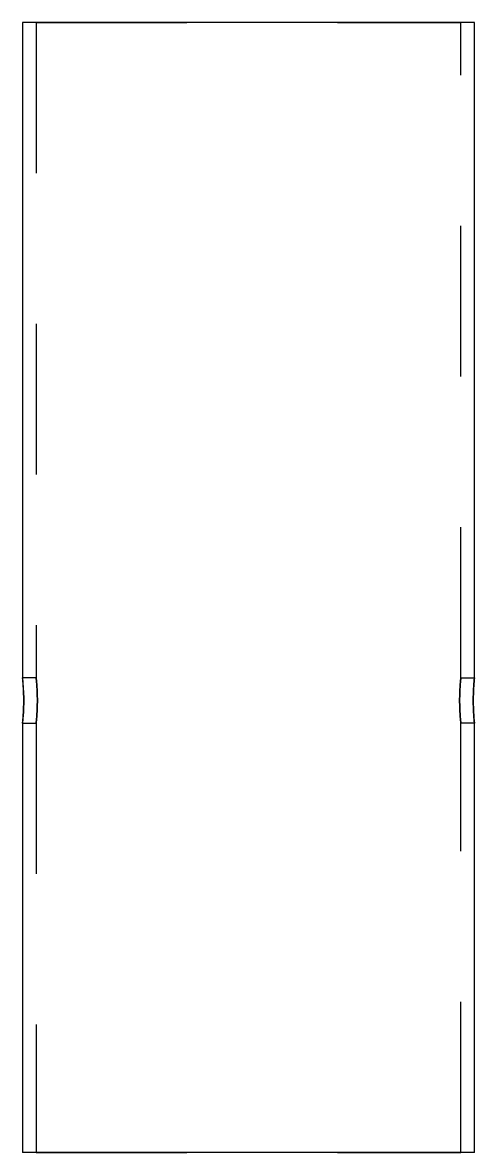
# Model space of a CAD drawing. Extents: x 0 to 0.75, y 0 to 1.2.
# Drawn here: x 0 to 0.3, y 0.45 to 1.2 of the extents above; entities that cross this region are included whole.
import ezdxf

# ---------------------------------------------------------------- set-up
doc = ezdxf.new("R2010")
doc.units = 0
doc.linetypes.add('HIDDEN', pattern=[0.037501, 0.025013, -0.012488])
doc.layers.add('FRONT', color=7, linetype='CONTINUOUS')
doc.layers.add('FRONT_HID', color=7, linetype='HIDDEN')

msp = doc.modelspace()

# ---------------------------------------------------------------- linework, layer by layer
at = {"layer": 'FRONT'}
for p, q in [((0.3, 1.199907), (0, 1.199907)), ((0, 1.199907), (0, 0.764907)), ((0.3, 0.764907), (0.3, 1.199907)), ((0, 0.764907), (0.000665, 0.755)), ((0.000047, 0.764432), (0, 0.764907)), ((0.000092, 0.763957), (0.000047, 0.764432)), ((0.000136, 0.763482), (0.000092, 0.763957)), ((0.000178, 0.763007), (0.000136, 0.763482)), ((0.000219, 0.762532), (0.000178, 0.763007)), ((0.000258, 0.762057), (0.000219, 0.762532)), ((0.000296, 0.761581), (0.000258, 0.762057)), ((0.000332, 0.761105), (0.000296, 0.761581)), ((0.000367, 0.76063), (0.000332, 0.761105)), ((0.000401, 0.760154), (0.000367, 0.76063)), ((0.000432, 0.759678), (0.000401, 0.760154)), ((0.000463, 0.759202), (0.000432, 0.759678)), ((0.000492, 0.758726), (0.000463, 0.759202)), ((0.000519, 0.75825), (0.000492, 0.758726)), ((0.000545, 0.757773), (0.000519, 0.75825)), ((0.000569, 0.757297), (0.000545, 0.757773)), ((0.299451, 0.75769), (0.299429, 0.757265)), ((0.299431, 0.757297), (0.299455, 0.757773)), ((0.299474, 0.758116), (0.299451, 0.75769)), ((0.299455, 0.757773), (0.299481, 0.75825)), ((0.299498, 0.758541), (0.299474, 0.758116)), ((0.299481, 0.75825), (0.299508, 0.758726)), ((0.299523, 0.758966), (0.299498, 0.758541)), ((0.299508, 0.758726), (0.299537, 0.759202)), ((0.299549, 0.759391), (0.299523, 0.758966)), ((0.299537, 0.759202), (0.299568, 0.759678)), ((0.299577, 0.759815), (0.299549, 0.759391)), ((0.299568, 0.759678), (0.299599, 0.760154)), ((0.299605, 0.76024), (0.299577, 0.759815)), ((0.299599, 0.760154), (0.299633, 0.76063)), ((0.299635, 0.760665), (0.299605, 0.76024)), ((0.299633, 0.76063), (0.299668, 0.761105)), ((0.299666, 0.76109), (0.299635, 0.760665)), ((0.299699, 0.761514), (0.299666, 0.76109)), ((0.299668, 0.761105), (0.299704, 0.761581)), ((0.299732, 0.761939), (0.299699, 0.761514)), ((0.299704, 0.761581), (0.299742, 0.762057)), ((0.299767, 0.762363), (0.299732, 0.761939)), ((0.299742, 0.762057), (0.299781, 0.762532)), ((0.299803, 0.762787), (0.299767, 0.762363)), ((0.299781, 0.762532), (0.299822, 0.763007)), ((0.29984, 0.763211), (0.299803, 0.762787)), ((0.299822, 0.763007), (0.299864, 0.763482)), ((0.299878, 0.763635), (0.29984, 0.763211)), ((0.299864, 0.763482), (0.299908, 0.763957)), ((0.299918, 0.764059), (0.299878, 0.763635)), ((0.299908, 0.763957), (0.299953, 0.764432)), ((0.299958, 0.764483), (0.299918, 0.764059)), ((0.299953, 0.764432), (0.3, 0.764907)), ((0.3, 0.764907), (0.299958, 0.764483)), ((0.000592, 0.756821), (0.000569, 0.757297)), ((0.000613, 0.756344), (0.000592, 0.756821)), ((0.000633, 0.755867), (0.000613, 0.756344)), ((0.000651, 0.755391), (0.000633, 0.755867)), ((0.000668, 0.754914), (0.000651, 0.755391)), ((0.000683, 0.754437), (0.000668, 0.754914)), ((0.000697, 0.753961), (0.000683, 0.754437)), ((0.000709, 0.753484), (0.000697, 0.753961)), ((0.00072, 0.753007), (0.000709, 0.753484)), ((0.000729, 0.75253), (0.00072, 0.753007)), ((0.000736, 0.752053), (0.000729, 0.75253)), ((0.000743, 0.751576), (0.000736, 0.752053)), ((0.000747, 0.751099), (0.000743, 0.751576)), ((0.00075, 0.750622), (0.000747, 0.751099)), ((0.000752, 0.750145), (0.00075, 0.750622)), ((0.000752, 0.749668), (0.000752, 0.750145)), ((0.299248, 0.750145), (0.29925, 0.750622)), ((0.299249, 0.750456), (0.299248, 0.75003)), ((0.299248, 0.749668), (0.299248, 0.750145)), ((0.299248, 0.75003), (0.299248, 0.749604)), ((0.299251, 0.750882), (0.299249, 0.750456)), ((0.29925, 0.750622), (0.299253, 0.751099)), ((0.299255, 0.751307), (0.299251, 0.750882)), ((0.299253, 0.751099), (0.299257, 0.751576)), ((0.299259, 0.751733), (0.299255, 0.751307)), ((0.299257, 0.751576), (0.299264, 0.752053)), ((0.299265, 0.752159), (0.299259, 0.751733)), ((0.299264, 0.752053), (0.299271, 0.75253)), ((0.299272, 0.752585), (0.299265, 0.752159)), ((0.299271, 0.75253), (0.29928, 0.753007)), ((0.29928, 0.75301), (0.299272, 0.752585)), ((0.29928, 0.753007), (0.299291, 0.753484)), ((0.29929, 0.753436), (0.29928, 0.75301)), ((0.299301, 0.753862), (0.29929, 0.753436)), ((0.299291, 0.753484), (0.299303, 0.753961)), ((0.299312, 0.754287), (0.299301, 0.753862)), ((0.299303, 0.753961), (0.299317, 0.754437)), ((0.299325, 0.754713), (0.299312, 0.754287)), ((0.299317, 0.754437), (0.299332, 0.754914)), ((0.29934, 0.755138), (0.299325, 0.754713)), ((0.299332, 0.754914), (0.299349, 0.755391)), ((0.299355, 0.755564), (0.29934, 0.755138)), ((0.299349, 0.755391), (0.299367, 0.755867)), ((0.299372, 0.755989), (0.299355, 0.755564)), ((0.299367, 0.755867), (0.299387, 0.756344)), ((0.29939, 0.756415), (0.299372, 0.755989)), ((0.299387, 0.756344), (0.299408, 0.756821)), ((0.299409, 0.75684), (0.29939, 0.756415)), ((0.299408, 0.756821), (0.299431, 0.757297)), ((0.299429, 0.757265), (0.299409, 0.75684)), ((0.000545, 0.74204), (0.000569, 0.742516)), ((0.000569, 0.742516), (0.000592, 0.742993)), ((0.000592, 0.742993), (0.000613, 0.743469)), ((0.000613, 0.743469), (0.000633, 0.743946)), ((0.000633, 0.743946), (0.000651, 0.744423)), ((0.000651, 0.744423), (0.000668, 0.744899)), ((0.000668, 0.744899), (0.000683, 0.745376)), ((0.000683, 0.745376), (0.000697, 0.745853)), ((0.000697, 0.745853), (0.000709, 0.74633)), ((0.000709, 0.74633), (0.00072, 0.746807)), ((0.00072, 0.746807), (0.000729, 0.747283)), ((0.000729, 0.747283), (0.000736, 0.74776)), ((0.000736, 0.74776), (0.000743, 0.748237)), ((0.000743, 0.748237), (0.000747, 0.748714)), ((0.000747, 0.748714), (0.00075, 0.749191)), ((0.00075, 0.749191), (0.000752, 0.749668)), ((0.29925, 0.749191), (0.299248, 0.749668)), ((0.299248, 0.749604), (0.29925, 0.749179)), ((0.299253, 0.748714), (0.29925, 0.749191)), ((0.29925, 0.749179), (0.299253, 0.748753)), ((0.299253, 0.748753), (0.299256, 0.748327)), ((0.299257, 0.748237), (0.299253, 0.748714)), ((0.299256, 0.748327), (0.299262, 0.747901)), ((0.299264, 0.74776), (0.299257, 0.748237)), ((0.299262, 0.747901), (0.299268, 0.747476)), ((0.299271, 0.747283), (0.299264, 0.74776)), ((0.299268, 0.747476), (0.299275, 0.74705)), ((0.29928, 0.746807), (0.299271, 0.747283)), ((0.299275, 0.74705), (0.299284, 0.746624)), ((0.299291, 0.74633), (0.29928, 0.746807)), ((0.299284, 0.746624), (0.299294, 0.746199)), ((0.299303, 0.745853), (0.299291, 0.74633)), ((0.299294, 0.746199), (0.299305, 0.745773)), ((0.299317, 0.745376), (0.299303, 0.745853)), ((0.299305, 0.745773), (0.299318, 0.745348)), ((0.299332, 0.744899), (0.299317, 0.745376)), ((0.299318, 0.745348), (0.299331, 0.744922)), ((0.299331, 0.744922), (0.299346, 0.744496)), ((0.299349, 0.744423), (0.299332, 0.744899)), ((0.299346, 0.744496), (0.299362, 0.744071)), ((0.299367, 0.743946), (0.299349, 0.744423)), ((0.299362, 0.744071), (0.299379, 0.743646)), ((0.299387, 0.743469), (0.299367, 0.743946)), ((0.299379, 0.743646), (0.299398, 0.74322)), ((0.299408, 0.742993), (0.299387, 0.743469)), ((0.299398, 0.74322), (0.299417, 0.742795)), ((0.299431, 0.742516), (0.299408, 0.742993)), ((0.299417, 0.742795), (0.299438, 0.74237)), ((0.299455, 0.74204), (0.299431, 0.742516)), ((0.000432, 0.740132), (0, 0.734907)), ((0, 0.734907), (0.000047, 0.735381)), ((0.000047, 0.735381), (0.000092, 0.735856)), ((0.000092, 0.735856), (0.000136, 0.736331)), ((0.000136, 0.736331), (0.000178, 0.736806)), ((0.000178, 0.736806), (0.000219, 0.737282)), ((0.000219, 0.737282), (0.000258, 0.737757)), ((0.000258, 0.737757), (0.000296, 0.738232)), ((0.000296, 0.738232), (0.000332, 0.738708)), ((0.000332, 0.738708), (0.000367, 0.739184)), ((0.000367, 0.739184), (0.000401, 0.73966)), ((0.000401, 0.73966), (0.000432, 0.740135)), ((0.000432, 0.740135), (0.000463, 0.740612)), ((0.000463, 0.740612), (0.000492, 0.741088)), ((0.000492, 0.741088), (0.000519, 0.741564)), ((0.000519, 0.741564), (0.000545, 0.74204)), ((0.299438, 0.74237), (0.29946, 0.741944)), ((0.299481, 0.741564), (0.299455, 0.74204)), ((0.29946, 0.741944), (0.299484, 0.741519)), ((0.299508, 0.741088), (0.299481, 0.741564)), ((0.299484, 0.741519), (0.299508, 0.741094)), ((0.299508, 0.741094), (0.299534, 0.740669)), ((0.299537, 0.740612), (0.299508, 0.741088)), ((0.299534, 0.740669), (0.299561, 0.740244)), ((0.299568, 0.740135), (0.299537, 0.740612)), ((0.299561, 0.740244), (0.299589, 0.73982)), ((0.299599, 0.73966), (0.299568, 0.740135)), ((0.299589, 0.73982), (0.299618, 0.739395)), ((0.299633, 0.739184), (0.299599, 0.73966)), ((0.299618, 0.739395), (0.299648, 0.73897)), ((0.299668, 0.738708), (0.299633, 0.739184)), ((0.299648, 0.73897), (0.29968, 0.738546)), ((0.299704, 0.738232), (0.299668, 0.738708)), ((0.29968, 0.738546), (0.299713, 0.738121)), ((0.299742, 0.737757), (0.299704, 0.738232)), ((0.299781, 0.737282), (0.299742, 0.737757)), ((0.299822, 0.736806), (0.299781, 0.737282)), ((0.299864, 0.736331), (0.299822, 0.736806)), ((0.299908, 0.735856), (0.299864, 0.736331)), ((0.299953, 0.735381), (0.299908, 0.735856)), ((0.3, 0.734907), (0.299953, 0.735381)), ((0, 0.734907), (0, 0.449907)), ((0.3, 0.449907), (0.3, 0.734907)), ((0.3, 0.449907), (0, 0.449907))]:
    msp.add_line(p, q, dxfattribs=at)
at = {"layer": 'FRONT_HID', "linetype": 'HIDDEN'}
for p, q in [((0.291, 1.199907), (0.009, 1.199907)), ((0.009, 1.199907), (0.291, 1.199907)), ((0.009, 1.199907), (0.009, 0.764907)), ((0.291, 0.764907), (0.291, 1.199907)), ((0.009, 0.764907), (0, 0.764907)), ((0.009, 0.764907), (0.00905, 0.764432)), ((0.00905, 0.764432), (0.009, 0.764907)), ((0.00905, 0.764432), (0.009098, 0.763958)), ((0.009098, 0.763958), (0.00905, 0.764432)), ((0.009098, 0.763958), (0.009144, 0.763483)), ((0.009144, 0.763483), (0.009098, 0.763958)), ((0.009144, 0.763483), (0.009189, 0.763008)), ((0.009189, 0.763008), (0.009144, 0.763483)), ((0.009189, 0.763008), (0.009233, 0.762533)), ((0.009233, 0.762533), (0.009189, 0.763008)), ((0.009233, 0.762533), (0.009275, 0.762057)), ((0.009275, 0.762057), (0.009233, 0.762533)), ((0.009275, 0.762057), (0.009315, 0.761582)), ((0.009315, 0.761582), (0.009275, 0.762057)), ((0.009315, 0.761582), (0.009354, 0.761107)), ((0.009354, 0.761107), (0.009315, 0.761582)), ((0.009354, 0.761107), (0.009391, 0.760631)), ((0.009391, 0.760631), (0.009354, 0.761107)), ((0.009391, 0.760631), (0.009426, 0.760155)), ((0.009426, 0.760155), (0.009391, 0.760631)), ((0.009426, 0.760155), (0.00946, 0.759679)), ((0.00946, 0.759679), (0.009426, 0.760155)), ((0.00946, 0.759679), (0.009492, 0.759203)), ((0.009492, 0.759203), (0.00946, 0.759679)), ((0.009492, 0.759203), (0.009523, 0.758727)), ((0.009523, 0.758727), (0.009492, 0.759203)), ((0.009523, 0.758727), (0.009552, 0.758251)), ((0.009552, 0.758251), (0.009523, 0.758727)), ((0.009552, 0.758251), (0.00958, 0.757775)), ((0.00958, 0.757775), (0.009552, 0.758251)), ((0.00958, 0.757775), (0.009605, 0.757298)), ((0.009605, 0.757298), (0.00958, 0.757775)), ((0.290395, 0.757298), (0.29042, 0.757775)), ((0.29042, 0.757775), (0.290395, 0.757298)), ((0.29042, 0.757775), (0.290448, 0.758251)), ((0.290448, 0.758251), (0.29042, 0.757775)), ((0.290448, 0.758251), (0.290477, 0.758727)), ((0.290477, 0.758727), (0.290448, 0.758251)), ((0.290477, 0.758727), (0.290508, 0.759203)), ((0.290508, 0.759203), (0.290477, 0.758727)), ((0.290508, 0.759203), (0.29054, 0.759679)), ((0.29054, 0.759679), (0.290508, 0.759203)), ((0.29054, 0.759679), (0.290574, 0.760155)), ((0.290574, 0.760155), (0.29054, 0.759679)), ((0.290574, 0.760155), (0.290609, 0.760631)), ((0.290609, 0.760631), (0.290574, 0.760155)), ((0.290609, 0.760631), (0.290646, 0.761107)), ((0.290646, 0.761107), (0.290609, 0.760631)), ((0.290646, 0.761107), (0.290685, 0.761582)), ((0.290685, 0.761582), (0.290646, 0.761107)), ((0.290685, 0.761582), (0.290725, 0.762057)), ((0.290725, 0.762057), (0.290685, 0.761582)), ((0.290725, 0.762057), (0.290767, 0.762533)), ((0.290767, 0.762533), (0.290725, 0.762057)), ((0.290767, 0.762533), (0.290811, 0.763008)), ((0.290811, 0.763008), (0.290767, 0.762533)), ((0.290811, 0.763008), (0.290856, 0.763483)), ((0.290856, 0.763483), (0.290811, 0.763008)), ((0.290856, 0.763483), (0.290902, 0.763958)), ((0.290902, 0.763958), (0.290856, 0.763483)), ((0.290902, 0.763958), (0.29095, 0.764432)), ((0.29095, 0.764432), (0.290902, 0.763958)), ((0.29095, 0.764432), (0.291, 0.764907)), ((0.291, 0.764907), (0.29095, 0.764432)), ((0.291, 0.764907), (0.3, 0.764907)), ((0.000665, 0.755), (0.000673, 0.754764)), ((0.000673, 0.754764), (0.00068, 0.754528)), ((0.00068, 0.754528), (0.000687, 0.754292)), ((0.000687, 0.754292), (0.000694, 0.754056)), ((0.000694, 0.754056), (0.000701, 0.75382)), ((0.000701, 0.75382), (0.000707, 0.753584)), ((0.000707, 0.753584), (0.000712, 0.753348)), ((0.000712, 0.753348), (0.000717, 0.753112)), ((0.000717, 0.753112), (0.000722, 0.752876)), ((0.000722, 0.752876), (0.000727, 0.75264)), ((0.000727, 0.75264), (0.000731, 0.752404)), ((0.000731, 0.752404), (0.000735, 0.752168)), ((0.000735, 0.752168), (0.000738, 0.751932)), ((0.000738, 0.751932), (0.000741, 0.751695)), ((0.000741, 0.751695), (0.000744, 0.751459)), ((0.000744, 0.751459), (0.000746, 0.751223)), ((0.000746, 0.751223), (0.000748, 0.750987)), ((0.000748, 0.750987), (0.00075, 0.750751)), ((0.00075, 0.750751), (0.000751, 0.750515)), ((0.000751, 0.750515), (0.000751, 0.750279)), ((0.000751, 0.750279), (0.000752, 0.750043)), ((0.000752, 0.750043), (0.000752, 0.749806)), ((0.009605, 0.757298), (0.00963, 0.756822)), ((0.00963, 0.756822), (0.009605, 0.757298)), ((0.00963, 0.756822), (0.009652, 0.756345)), ((0.009652, 0.756345), (0.00963, 0.756822)), ((0.009652, 0.756345), (0.009673, 0.755869)), ((0.009673, 0.755869), (0.009652, 0.756345)), ((0.009673, 0.755869), (0.009693, 0.755392)), ((0.009693, 0.755392), (0.009673, 0.755869)), ((0.009693, 0.755392), (0.009711, 0.754915)), ((0.009711, 0.754915), (0.009693, 0.755392)), ((0.009711, 0.754915), (0.009727, 0.754438)), ((0.009727, 0.754438), (0.009711, 0.754915)), ((0.009727, 0.754438), (0.009742, 0.753961)), ((0.009742, 0.753961), (0.009727, 0.754438)), ((0.009742, 0.753961), (0.009754, 0.753485)), ((0.009754, 0.753485), (0.009742, 0.753961)), ((0.009754, 0.753485), (0.009766, 0.753008)), ((0.009766, 0.753008), (0.009754, 0.753485)), ((0.009766, 0.753008), (0.009776, 0.752531)), ((0.009776, 0.752531), (0.009766, 0.753008)), ((0.009776, 0.752531), (0.009784, 0.752054)), ((0.009784, 0.752054), (0.009776, 0.752531)), ((0.009784, 0.752054), (0.00979, 0.751577)), ((0.00979, 0.751577), (0.009784, 0.752054)), ((0.00979, 0.751577), (0.009795, 0.751099)), ((0.009795, 0.751099), (0.00979, 0.751577)), ((0.009795, 0.751099), (0.009798, 0.750622)), ((0.009798, 0.750622), (0.009795, 0.751099)), ((0.009798, 0.750622), (0.0098, 0.750145)), ((0.0098, 0.750145), (0.009798, 0.750622)), ((0.0098, 0.750145), (0.0098, 0.749668)), ((0.0098, 0.749668), (0.0098, 0.750145)), ((0.2902, 0.750145), (0.290202, 0.750622)), ((0.290202, 0.750622), (0.2902, 0.750145)), ((0.2902, 0.749668), (0.2902, 0.750145)), ((0.2902, 0.750145), (0.2902, 0.749668)), ((0.290202, 0.750622), (0.290205, 0.751099)), ((0.290205, 0.751099), (0.290202, 0.750622)), ((0.290205, 0.751099), (0.29021, 0.751577)), ((0.29021, 0.751577), (0.290205, 0.751099)), ((0.29021, 0.751577), (0.290216, 0.752054)), ((0.290216, 0.752054), (0.29021, 0.751577)), ((0.290216, 0.752054), (0.290224, 0.752531)), ((0.290224, 0.752531), (0.290216, 0.752054)), ((0.290224, 0.752531), (0.290234, 0.753008)), ((0.290234, 0.753008), (0.290224, 0.752531)), ((0.290234, 0.753008), (0.290246, 0.753485)), ((0.290246, 0.753485), (0.290234, 0.753008)), ((0.290246, 0.753485), (0.290258, 0.753961)), ((0.290258, 0.753961), (0.290246, 0.753485)), ((0.290258, 0.753961), (0.290273, 0.754438)), ((0.290273, 0.754438), (0.290258, 0.753961)), ((0.290273, 0.754438), (0.290289, 0.754915)), ((0.290289, 0.754915), (0.290273, 0.754438)), ((0.290289, 0.754915), (0.290307, 0.755392)), ((0.290307, 0.755392), (0.290289, 0.754915)), ((0.290307, 0.755392), (0.290327, 0.755869)), ((0.290327, 0.755869), (0.290307, 0.755392)), ((0.290327, 0.755869), (0.290348, 0.756345)), ((0.290348, 0.756345), (0.290327, 0.755869)), ((0.290348, 0.756345), (0.29037, 0.756822)), ((0.29037, 0.756822), (0.290348, 0.756345)), ((0.29037, 0.756822), (0.290395, 0.757298)), ((0.290395, 0.757298), (0.29037, 0.756822)), ((0.000579, 0.742725), (0.000568, 0.742489)), ((0.00059, 0.742961), (0.000579, 0.742725)), ((0.000601, 0.743197), (0.00059, 0.742961)), ((0.000612, 0.743433), (0.000601, 0.743197)), ((0.000622, 0.743669), (0.000612, 0.743433)), ((0.000631, 0.743905), (0.000622, 0.743669)), ((0.000641, 0.744141), (0.000631, 0.743905)), ((0.000649, 0.744377), (0.000641, 0.744141)), ((0.000658, 0.744613), (0.000649, 0.744377)), ((0.000666, 0.744849), (0.000658, 0.744613)), ((0.000674, 0.745085), (0.000666, 0.744849)), ((0.000681, 0.745321), (0.000674, 0.745085)), ((0.000689, 0.745557), (0.000681, 0.745321)), ((0.000695, 0.745793), (0.000689, 0.745557)), ((0.000702, 0.746029), (0.000695, 0.745793)), ((0.000707, 0.746265), (0.000702, 0.746029)), ((0.000713, 0.746501), (0.000707, 0.746265)), ((0.000718, 0.746737), (0.000713, 0.746501)), ((0.000723, 0.746973), (0.000718, 0.746737)), ((0.000728, 0.747209), (0.000723, 0.746973)), ((0.000732, 0.747445), (0.000728, 0.747209)), ((0.000735, 0.747681), (0.000732, 0.747445)), ((0.000739, 0.747917), (0.000735, 0.747681)), ((0.000742, 0.748154), (0.000739, 0.747917)), ((0.000744, 0.74839), (0.000742, 0.748154)), ((0.000746, 0.748626), (0.000744, 0.74839)), ((0.000748, 0.748862), (0.000746, 0.748626)), ((0.00075, 0.749098), (0.000748, 0.748862)), ((0.000751, 0.749334), (0.00075, 0.749098)), ((0.000752, 0.74957), (0.000751, 0.749334)), ((0.000752, 0.749806), (0.000752, 0.74957)), ((0.009605, 0.742515), (0.00958, 0.742039)), ((0.00958, 0.742039), (0.009605, 0.742515)), ((0.00963, 0.742992), (0.009605, 0.742515)), ((0.009605, 0.742515), (0.00963, 0.742992)), ((0.009652, 0.743468), (0.00963, 0.742992)), ((0.00963, 0.742992), (0.009652, 0.743468)), ((0.009673, 0.743945), (0.009652, 0.743468)), ((0.009652, 0.743468), (0.009673, 0.743945)), ((0.009693, 0.744422), (0.009673, 0.743945)), ((0.009673, 0.743945), (0.009693, 0.744422)), ((0.009711, 0.744898), (0.009693, 0.744422)), ((0.009693, 0.744422), (0.009711, 0.744898)), ((0.009727, 0.745375), (0.009711, 0.744898)), ((0.009711, 0.744898), (0.009727, 0.745375)), ((0.009742, 0.745852), (0.009727, 0.745375)), ((0.009727, 0.745375), (0.009742, 0.745852)), ((0.009754, 0.746329), (0.009742, 0.745852)), ((0.009742, 0.745852), (0.009754, 0.746329)), ((0.009766, 0.746806), (0.009754, 0.746329)), ((0.009754, 0.746329), (0.009766, 0.746806)), ((0.009776, 0.747283), (0.009766, 0.746806)), ((0.009766, 0.746806), (0.009776, 0.747283)), ((0.009784, 0.74776), (0.009776, 0.747283)), ((0.009776, 0.747283), (0.009784, 0.74776)), ((0.00979, 0.748237), (0.009784, 0.74776)), ((0.009784, 0.74776), (0.00979, 0.748237)), ((0.009795, 0.748714), (0.00979, 0.748237)), ((0.00979, 0.748237), (0.009795, 0.748714)), ((0.009798, 0.749191), (0.009795, 0.748714)), ((0.009795, 0.748714), (0.009798, 0.749191)), ((0.0098, 0.749668), (0.009798, 0.749191)), ((0.009798, 0.749191), (0.0098, 0.749668)), ((0.290202, 0.749191), (0.2902, 0.749668)), ((0.2902, 0.749668), (0.290202, 0.749191)), ((0.290205, 0.748714), (0.290202, 0.749191)), ((0.290202, 0.749191), (0.290205, 0.748714)), ((0.29021, 0.748237), (0.290205, 0.748714)), ((0.290205, 0.748714), (0.29021, 0.748237)), ((0.290216, 0.74776), (0.29021, 0.748237)), ((0.29021, 0.748237), (0.290216, 0.74776)), ((0.290224, 0.747283), (0.290216, 0.74776)), ((0.290216, 0.74776), (0.290224, 0.747283)), ((0.290234, 0.746806), (0.290224, 0.747283)), ((0.290224, 0.747283), (0.290234, 0.746806)), ((0.290246, 0.746329), (0.290234, 0.746806)), ((0.290234, 0.746806), (0.290246, 0.746329)), ((0.290258, 0.745852), (0.290246, 0.746329)), ((0.290246, 0.746329), (0.290258, 0.745852)), ((0.290273, 0.745375), (0.290258, 0.745852)), ((0.290258, 0.745852), (0.290273, 0.745375)), ((0.290289, 0.744898), (0.290273, 0.745375)), ((0.290273, 0.745375), (0.290289, 0.744898)), ((0.290307, 0.744422), (0.290289, 0.744898)), ((0.290289, 0.744898), (0.290307, 0.744422)), ((0.290327, 0.743945), (0.290307, 0.744422)), ((0.290307, 0.744422), (0.290327, 0.743945)), ((0.290348, 0.743468), (0.290327, 0.743945)), ((0.290327, 0.743945), (0.290348, 0.743468)), ((0.29037, 0.742992), (0.290348, 0.743468)), ((0.290348, 0.743468), (0.29037, 0.742992)), ((0.290395, 0.742515), (0.29037, 0.742992)), ((0.29037, 0.742992), (0.290395, 0.742515)), ((0.29042, 0.742039), (0.290395, 0.742515)), ((0.290395, 0.742515), (0.29042, 0.742039)), ((0.000447, 0.740368), (0.000432, 0.740132)), ((0.000462, 0.740603), (0.000447, 0.740368)), ((0.000477, 0.740839), (0.000462, 0.740603)), ((0.000491, 0.741075), (0.000477, 0.740839)), ((0.000505, 0.741311), (0.000491, 0.741075)), ((0.000518, 0.741546), (0.000505, 0.741311)), ((0.000531, 0.741782), (0.000518, 0.741546)), ((0.000544, 0.742018), (0.000531, 0.741782)), ((0.000556, 0.742254), (0.000544, 0.742018)), ((0.000568, 0.742489), (0.000556, 0.742254)), ((0.00905, 0.735381), (0.009, 0.734907)), ((0.009, 0.734907), (0.00905, 0.735381)), ((0.009098, 0.735856), (0.00905, 0.735381)), ((0.00905, 0.735381), (0.009098, 0.735856)), ((0.009144, 0.736331), (0.009098, 0.735856)), ((0.009098, 0.735856), (0.009144, 0.736331)), ((0.009189, 0.736806), (0.009144, 0.736331)), ((0.009144, 0.736331), (0.009189, 0.736806)), ((0.009233, 0.737281), (0.009189, 0.736806)), ((0.009189, 0.736806), (0.009233, 0.737281)), ((0.009275, 0.737756), (0.009233, 0.737281)), ((0.009233, 0.737281), (0.009275, 0.737756)), ((0.009315, 0.738231), (0.009275, 0.737756)), ((0.009275, 0.737756), (0.009315, 0.738231)), ((0.009354, 0.738707), (0.009315, 0.738231)), ((0.009315, 0.738231), (0.009354, 0.738707)), ((0.009391, 0.739183), (0.009354, 0.738707)), ((0.009354, 0.738707), (0.009391, 0.739183)), ((0.009426, 0.739658), (0.009391, 0.739183)), ((0.009391, 0.739183), (0.009426, 0.739658)), ((0.00946, 0.740134), (0.009426, 0.739658)), ((0.009426, 0.739658), (0.00946, 0.740134)), ((0.009492, 0.74061), (0.00946, 0.740134)), ((0.00946, 0.740134), (0.009492, 0.74061)), ((0.009523, 0.741086), (0.009492, 0.74061)), ((0.009492, 0.74061), (0.009523, 0.741086)), ((0.009552, 0.741563), (0.009523, 0.741086)), ((0.009523, 0.741086), (0.009552, 0.741563)), ((0.00958, 0.742039), (0.009552, 0.741563)), ((0.009552, 0.741563), (0.00958, 0.742039)), ((0.290448, 0.741563), (0.29042, 0.742039)), ((0.29042, 0.742039), (0.290448, 0.741563)), ((0.290477, 0.741086), (0.290448, 0.741563)), ((0.290448, 0.741563), (0.290477, 0.741086)), ((0.290508, 0.74061), (0.290477, 0.741086)), ((0.290477, 0.741086), (0.290508, 0.74061)), ((0.29054, 0.740134), (0.290508, 0.74061)), ((0.290508, 0.74061), (0.29054, 0.740134)), ((0.290574, 0.739658), (0.29054, 0.740134)), ((0.29054, 0.740134), (0.290574, 0.739658)), ((0.290609, 0.739183), (0.290574, 0.739658)), ((0.290574, 0.739658), (0.290609, 0.739183)), ((0.290646, 0.738707), (0.290609, 0.739183)), ((0.290609, 0.739183), (0.290646, 0.738707)), ((0.290685, 0.738231), (0.290646, 0.738707)), ((0.290646, 0.738707), (0.290685, 0.738231)), ((0.290725, 0.737756), (0.290685, 0.738231)), ((0.290685, 0.738231), (0.290725, 0.737756)), ((0.290767, 0.737281), (0.290725, 0.737756)), ((0.290725, 0.737756), (0.290767, 0.737281)), ((0.290811, 0.736806), (0.290767, 0.737281)), ((0.290767, 0.737281), (0.290811, 0.736806)), ((0.290856, 0.736331), (0.290811, 0.736806)), ((0.290811, 0.736806), (0.290856, 0.736331)), ((0.290902, 0.735856), (0.290856, 0.736331)), ((0.290856, 0.736331), (0.290902, 0.735856)), ((0.29095, 0.735381), (0.290902, 0.735856)), ((0.290902, 0.735856), (0.29095, 0.735381)), ((0.291, 0.734907), (0.29095, 0.735381)), ((0.29095, 0.735381), (0.291, 0.734907)), ((0.299713, 0.738121), (0.3, 0.734907)), ((0, 0.734907), (0.009, 0.734907)), ((0.009, 0.734907), (0.009, 0.449907)), ((0.291, 0.449907), (0.291, 0.734907)), ((0.3, 0.734907), (0.291, 0.734907)), ((0.291, 0.449907), (0.009, 0.449907)), ((0.009, 0.449907), (0.291, 0.449907))]:
    msp.add_line(p, q, dxfattribs=at)

doc.saveas('drawing.dxf')
